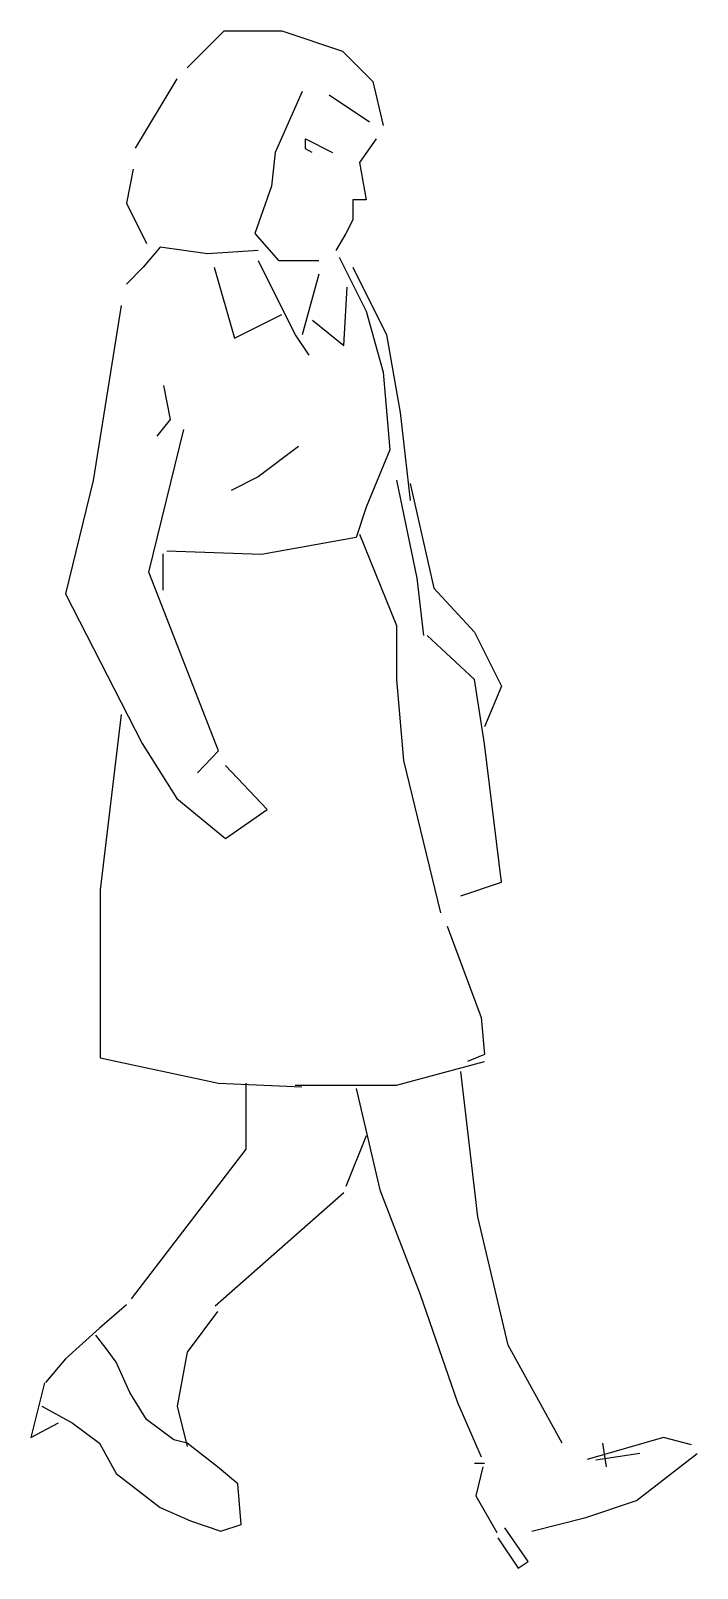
# Model space of a CAD drawing. Header units: millimetres. Extents: x -1583.82 to -1583.15, y 1829.01 to 1830.57.
import ezdxf

# ---------------------------------------------------------------- set-up
doc = ezdxf.new("R2010")
doc.units = ezdxf.units.MM
doc.header["$LTSCALE"] = 10
doc.layers.add('Humanos', color=2, linetype='Continuous')

msp = doc.modelspace()

# ---------------------------------------------------------------- linework, layer by layer
at = {"layer": 'Humanos'}
for p, q in [((-1583.6644, 1830.5283), (-1583.6268, 1830.5659)), ((-1583.6268, 1830.5659), (-1583.5687, 1830.5659)), ((-1583.5687, 1830.5659), (-1583.5071, 1830.5454)), ((-1583.5071, 1830.5454), (-1583.4764, 1830.5146)), ((-1583.6749, 1830.5171), (-1583.7171, 1830.447)), ((-1583.4764, 1830.5146), (-1583.4661, 1830.4702)), ((-1583.5482, 1830.5044), (-1583.5755, 1830.4428)), ((-1583.5208, 1830.501), (-1583.4798, 1830.4736)), ((-1583.5447, 1830.4565), (-1583.5174, 1830.4428)), ((-1583.5447, 1830.4463), (-1583.5447, 1830.4565)), ((-1583.473, 1830.4565), (-1583.4901, 1830.4326)), ((-1583.5755, 1830.4428), (-1583.5789, 1830.4087)), ((-1583.5379, 1830.4428), (-1583.5447, 1830.4463)), ((-1583.4901, 1830.4326), (-1583.4832, 1830.395)), ((-1583.7191, 1830.4258), (-1583.7259, 1830.3916)), ((-1583.5789, 1830.4087), (-1583.596, 1830.3608)), ((-1583.7259, 1830.3916), (-1583.7054, 1830.3506)), ((-1583.4969, 1830.395), (-1583.4969, 1830.3745)), ((-1583.4832, 1830.395), (-1583.4969, 1830.395)), ((-1583.4969, 1830.3745), (-1583.5037, 1830.3608)), ((-1583.596, 1830.3608), (-1583.5721, 1830.3335)), ((-1583.5037, 1830.3608), (-1583.514, 1830.3437)), ((-1583.6917, 1830.3471), (-1583.7088, 1830.3266)), ((-1583.6439, 1830.3403), (-1583.6917, 1830.3471)), ((-1583.5926, 1830.3437), (-1583.6439, 1830.3403)), ((-1583.7088, 1830.3266), (-1583.7259, 1830.3095)), ((-1583.637, 1830.3266), (-1583.6165, 1830.2549)), ((-1583.5926, 1830.3335), (-1583.555, 1830.2583)), ((-1583.5721, 1830.3335), (-1583.5311, 1830.3335)), ((-1583.5106, 1830.3369), (-1583.4832, 1830.2822)), ((-1583.4969, 1830.3266), (-1583.4627, 1830.2583)), ((-1583.5311, 1830.3198), (-1583.5482, 1830.2583)), ((-1583.506, 1830.2475), (-1583.5025, 1830.3066)), ((-1583.7312, 1830.2881), (-1583.7594, 1830.1108)), ((-1583.6165, 1830.2549), (-1583.5687, 1830.2788)), ((-1583.4832, 1830.2822), (-1583.4661, 1830.2207)), ((-1583.5377, 1830.2733), (-1583.506, 1830.2475)), ((-1583.555, 1830.2583), (-1583.5413, 1830.2378)), ((-1583.4627, 1830.2583), (-1583.449, 1830.1797)), ((-1583.4661, 1830.2207), (-1583.4593, 1830.1421)), ((-1583.6883, 1830.207), (-1583.6815, 1830.1728)), ((-1583.6815, 1830.1728), (-1583.6951, 1830.1557)), ((-1583.449, 1830.1797), (-1583.4388, 1830.0908)), ((-1583.7031, 1830.0184), (-1583.6679, 1830.1625)), ((-1583.5516, 1830.1455), (-1583.5926, 1830.1147)), ((-1583.4593, 1830.1421), (-1583.4832, 1830.084)), ((-1583.7594, 1830.1108), (-1583.7875, 1829.9963)), ((-1583.5926, 1830.1147), (-1583.6199, 1830.101)), ((-1583.4525, 1830.1113), (-1583.4319, 1830.0122)), ((-1583.4388, 1830.1079), (-1583.4149, 1830.0019)), ((-1583.4832, 1830.084), (-1583.4935, 1830.0532)), ((-1583.4935, 1830.0532), (-1583.5892, 1830.0361)), ((-1583.4901, 1830.0566), (-1583.4525, 1829.9643)), ((-1583.689, 1830.0369), (-1583.689, 1829.9999)), ((-1583.5892, 1830.0361), (-1583.6849, 1830.0395)), ((-1583.6327, 1829.8374), (-1583.7031, 1830.0184)), ((-1583.4319, 1830.0122), (-1583.4251, 1829.9541)), ((-1583.7875, 1829.9963), (-1583.7101, 1829.8448)), ((-1583.4149, 1830.0019), (-1583.3738, 1829.9575)), ((-1583.4525, 1829.9643), (-1583.4525, 1829.9096)), ((-1583.3738, 1829.9096), (-1583.4217, 1829.9541)), ((-1583.3738, 1829.9575), (-1583.3465, 1829.9028)), ((-1583.4525, 1829.9096), (-1583.4456, 1829.8276)), ((-1583.3636, 1829.8447), (-1583.3738, 1829.9096)), ((-1583.3465, 1829.9028), (-1583.3636, 1829.8618)), ((-1583.7312, 1829.8743), (-1583.7523, 1829.697)), ((-1583.7101, 1829.8448), (-1583.6749, 1829.7894)), ((-1583.3465, 1829.7046), (-1583.3636, 1829.8447)), ((-1583.6538, 1829.8152), (-1583.6327, 1829.8374)), ((-1583.4456, 1829.8276), (-1583.408, 1829.6738)), ((-1583.5834, 1829.7783), (-1583.6257, 1829.8226)), ((-1583.6749, 1829.7894), (-1583.6257, 1829.7487)), ((-1583.6257, 1829.7487), (-1583.5834, 1829.7783)), ((-1583.3875, 1829.6909), (-1583.3465, 1829.7046)), ((-1583.7523, 1829.697), (-1583.7523, 1829.5271)), ((-1583.4012, 1829.6601), (-1583.367, 1829.5678)), ((-1583.367, 1829.5678), (-1583.3636, 1829.5302)), ((-1583.3636, 1829.5302), (-1583.3807, 1829.5234)), ((-1583.7523, 1829.5271), (-1583.6327, 1829.5012)), ((-1583.4525, 1829.4995), (-1583.3636, 1829.5234)), ((-1583.6327, 1829.5012), (-1583.5483, 1829.4975)), ((-1583.6046, 1829.4347), (-1583.6046, 1829.5012)), ((-1583.555, 1829.4995), (-1583.4525, 1829.4995)), ((-1583.3704, 1829.3662), (-1583.3875, 1829.5131)), ((-1583.4935, 1829.4961), (-1583.4695, 1829.3935)), ((-1583.4832, 1829.4482), (-1583.5037, 1829.3969)), ((-1583.7207, 1829.2833), (-1583.6046, 1829.4347)), ((-1583.506, 1829.3904), (-1583.6362, 1829.2759)), ((-1583.4695, 1829.3935), (-1583.4285, 1829.2876)), ((-1583.3397, 1829.2363), (-1583.3704, 1829.3662)), ((-1583.4285, 1829.2876), (-1583.3909, 1829.1782)), ((-1583.7259, 1829.2773), (-1583.7532, 1829.2534)), ((-1583.6336, 1829.2705), (-1583.6644, 1829.2294)), ((-1583.7532, 1829.2534), (-1583.7874, 1829.2226)), ((-1583.7464, 1829.2329), (-1583.7567, 1829.2465)), ((-1583.285, 1829.1372), (-1583.3397, 1829.2363)), ((-1583.7874, 1829.2226), (-1583.8079, 1829.1987)), ((-1583.7362, 1829.2192), (-1583.7464, 1829.2329)), ((-1583.7225, 1829.1884), (-1583.7362, 1829.2192)), ((-1583.6644, 1829.2294), (-1583.6746, 1829.1748)), ((-1583.8086, 1829.1983), (-1583.8227, 1829.1429)), ((-1583.7054, 1829.1611), (-1583.7225, 1829.1884)), ((-1583.8113, 1829.1748), (-1583.7806, 1829.1577)), ((-1583.6746, 1829.1748), (-1583.6644, 1829.1337)), ((-1583.3909, 1829.1782), (-1583.367, 1829.1235)), ((-1583.8227, 1829.1429), (-1583.7945, 1829.1577)), ((-1583.7806, 1829.1577), (-1583.7532, 1829.1372)), ((-1583.678, 1829.1406), (-1583.7054, 1829.1611)), ((-1583.6644, 1829.1372), (-1583.678, 1829.1406)), ((-1583.1824, 1829.1429), (-1583.2598, 1829.1207)), ((-1583.1542, 1829.1355), (-1583.1824, 1829.1429)), ((-1583.7532, 1829.1372), (-1583.7362, 1829.1064)), ((-1583.6336, 1829.1132), (-1583.6644, 1829.1372)), ((-1583.2064, 1829.1269), (-1583.2508, 1829.1201)), ((-1583.244, 1829.1372), (-1583.2405, 1829.1132)), ((-1583.2098, 1829.0791), (-1583.1482, 1829.1269)), ((-1583.6131, 1829.0961), (-1583.6336, 1829.1132)), ((-1583.3636, 1829.1166), (-1583.3738, 1829.1166)), ((-1583.3653, 1829.1133), (-1583.3724, 1829.0838)), ((-1583.7362, 1829.1064), (-1583.6917, 1829.0722)), ((-1583.6097, 1829.0551), (-1583.6131, 1829.0961)), ((-1583.3724, 1829.0838), (-1583.3512, 1829.0468)), ((-1583.261, 1829.062), (-1583.2098, 1829.0791)), ((-1583.6917, 1829.0722), (-1583.661, 1829.0585)), ((-1583.661, 1829.0585), (-1583.6302, 1829.0483)), ((-1583.6302, 1829.0483), (-1583.6097, 1829.0551)), ((-1583.3192, 1829.0175), (-1583.3431, 1829.0517)), ((-1583.3157, 1829.0483), (-1583.261, 1829.062)), ((-1583.3499, 1829.0415), (-1583.3294, 1829.0107)), ((-1583.3294, 1829.0107), (-1583.3192, 1829.0175))]:
    msp.add_line(p, q, dxfattribs=at)

doc.saveas('drawing.dxf')
